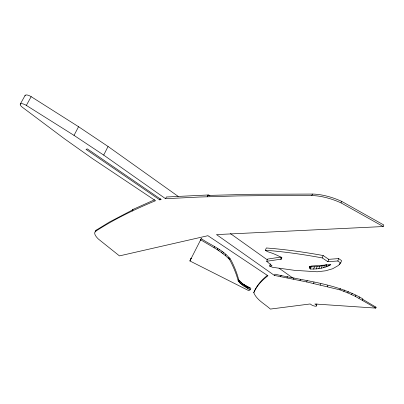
<?xml version="1.0" encoding="UTF-8"?>
<svg xmlns="http://www.w3.org/2000/svg" width="404" height="404" viewBox="0 0 404 404"><rect width="100%" height="100%" fill="white"/><g stroke="black" fill="none" stroke-linecap="round" stroke-linejoin="round"><path stroke-width="0.61" d="M309.621 267.529L310.166 266.453L311.378 266.029L330.851 264.686C324.7 268.195 317.367 269.241 310.368 269.024L309.621 267.529L309.984 266.342L309.636 267.216M267.605 275.21A506.757 130.512 16 0 0 254.858 290.188L253.757 292.683C256.813 300.137 264.772 303.884 270.362 309.075L310.146 303.97L311.923 305.156A3.793 1.161 21.7 0 0 315.776 306.217A3.793 1.161 21.7 0 0 316.433 305.091L314.873 303.99L375.765 308.101L376.079 307.237L362.691 299.319M362.368 300.182L362.853 298.889C336.173 283.33 304.459 281.007 274.892 274.18L274.387 275.412L306.692 281.941L339.875 289.835L347.799 292.905L355.394 296.4L375.765 308.101M358.979 298.263L359.464 296.97M355.394 296.4L355.884 295.102M274.387 275.412L216.499 234.603L383.224 226.543L383.8 225.008L341.627 201.349A35.547 14.089 21 0 0 312.408 194.072L252.096 194.273L207.848 195.435L209.014 195.667L209.216 195.218L209.858 195.455L209.651 195.905M351.657 294.607L352.147 293.314M347.799 292.905L348.288 291.612M343.86 291.309L344.349 290.016M339.875 289.835L340.365 288.542M270.508 263.852L269.599 266.039L272.453 267.286L294.415 270.316L317.185 271.791L325.629 270.791L332.659 268.751L338.062 265.67L339.466 264.413L339.835 263.459M339.466 264.413L340.658 263.044L341.587 260.651L338.734 258.58L328.775 259.333L323.16 255.54A292.026 79.522 19.9 0 0 266.322 247.985L265.377 250.233L267.362 251.621A22.392 7.454 22.6 0 1 280.103 256.777C280.906 257.161 282.351 258.838 280.795 259.196L266.675 261.287L267.594 259.085L281.103 257.04M327.316 286.724L327.816 285.446M265.377 250.233A292.274 79.027 19.9 0 1 322.225 257.909L327.846 261.701L337.805 260.979L338.734 258.58M320.347 285.057L320.842 283.785M327.907 266.191L328.366 265.019M329.76 265.322L330.129 264.383M316.433 305.091L316.882 303.944M323.695 267.605L324.609 265.276L326.25 264.782M327.846 261.701L328.775 259.333M325.882 266.953L326.801 264.62M322.225 257.909L323.16 255.54M318.852 268.579L319.761 266.271L324.609 265.276M313.469 283.462L313.969 282.194M321.347 268.145L322.261 265.832M313.595 269.109L314.504 266.817L319.761 266.271M383.224 226.543L341.021 202.879L341.627 201.349M316.211 268.902L317.12 266.605M309.691 267.872L309.969 266.66M309.838 268.236L310.04 266.999M310.065 268.625L310.413 267.751L310.186 267.367M310.368 269.024L311.277 266.741L314.504 266.817M306.692 281.941L307.191 280.679M300.015 280.492L300.52 279.235M293.445 279.114L293.95 277.866M286.981 277.806L287.486 276.563M253.757 292.683L254.379 291.34A507.071 130.063 16.1 0 1 267.943 275.786L207.924 235.699L119.458 255.894L98.313 238.991A25.099 7.247 25.6 0 1 95.793 231.179C114.564 218.953 134.865 209.267 155.535 200.717L92.425 158.575L64.574 138.86L22.407 107.287A5.121 1.843 29.2 0 1 20.649 103.793A5.121 1.843 29.2 0 1 26.346 105.414L74.023 135.385L103.697 155.091L165.564 198.702L199.621 197.021L237.769 195.915L280.497 195.465L311.792 195.581L312.408 194.072M280.629 276.573L281.134 275.336M280.795 259.196L281.487 257.51M281.073 259.11L281.538 257.984M281.29 258.989L281.755 257.863M281.436 258.833L281.901 257.707M242.526 284.002L250.899 288.239L250.258 289.769L247.571 288.355L248.056 287.209L242.349 283.462L238.714 279.851A381.578 103.308 29.4 0 0 231.265 260.58C224.427 249.995 211.161 245.571 201.253 238.623L200.99 239.133M248.894 289.072L249.536 287.542M247.571 288.355L243.94 286.123L244.425 284.977M245.087 286.875L245.571 285.729M246.299 287.623L246.783 286.471M243.94 286.123L240.117 283.123L240.607 281.972M240.946 283.866L241.435 282.714M241.86 284.613L242.349 283.462M242.86 285.37L243.349 284.219M240.117 283.123L238.219 281.007L238.714 279.851M238.754 281.689L239.244 280.538M239.385 282.401L239.875 281.245M238.219 281.007A381.765 102.939 29.4 0 0 230.75 261.782L229.603 259.595L228.528 258.484L229.053 257.277M229.603 259.595L230.123 258.388M228.528 258.484L225.356 255.591L225.887 254.384M225.356 255.591L221.559 252.631L222.089 251.419M222.892 253.621L223.417 252.409M221.559 252.631L217.211 249.672L217.746 248.455M218.716 250.652L219.251 249.44M217.211 249.672L214.054 247.728L214.59 246.516M200.445 240.345L201.253 238.623M250.258 289.769L248.763 290.653L189.89 260.954L191.243 258.116L190.693 259.196M207.237 196.778L208.05 194.986L209.216 195.218M208.398 195.506L208.6 195.056M165.564 198.702L166.362 197.001L208.05 194.986M159.737 199.869L161.211 199.576L87.365 148.904L86.022 149.349L159.737 199.869L160.267 198.753M132.143 211.065L132.906 209.479L154.606 199.768M95.793 231.179L96.324 230.103L109.504 222.008L132.719 209.873M103.697 155.091L108.055 146.47L78.558 126.715L31.164 96.667A5.101 1.889 29.3 0 0 25.013 95.884M189.89 260.954L200.808 239.537M74.023 135.385L78.558 126.715M26.346 105.414L31.164 96.667M20.286 104.116L25.104 95.41M269.599 266.039L272.059 265.862L266.675 261.287M309.525 266.675L311.277 266.741M374.826 307.151L376.079 307.237M245.602 286.017L249.374 287.926L248.056 287.209M200.707 239.84L214.054 247.728M108.055 146.47L178.194 196.4M230.421 233.578L267.302 259.838M279.083 268.226L292.405 277.71M337.805 260.979L340.658 263.044M310.413 267.751L310.716 268.155M132.906 209.479L132.987 209.939M95.228 231.952A25.088 7.272 25.6 0 1 96.324 230.103M311.792 195.581A35.572 14.044 21.1 0 1 341.021 202.879"/></g></svg>
